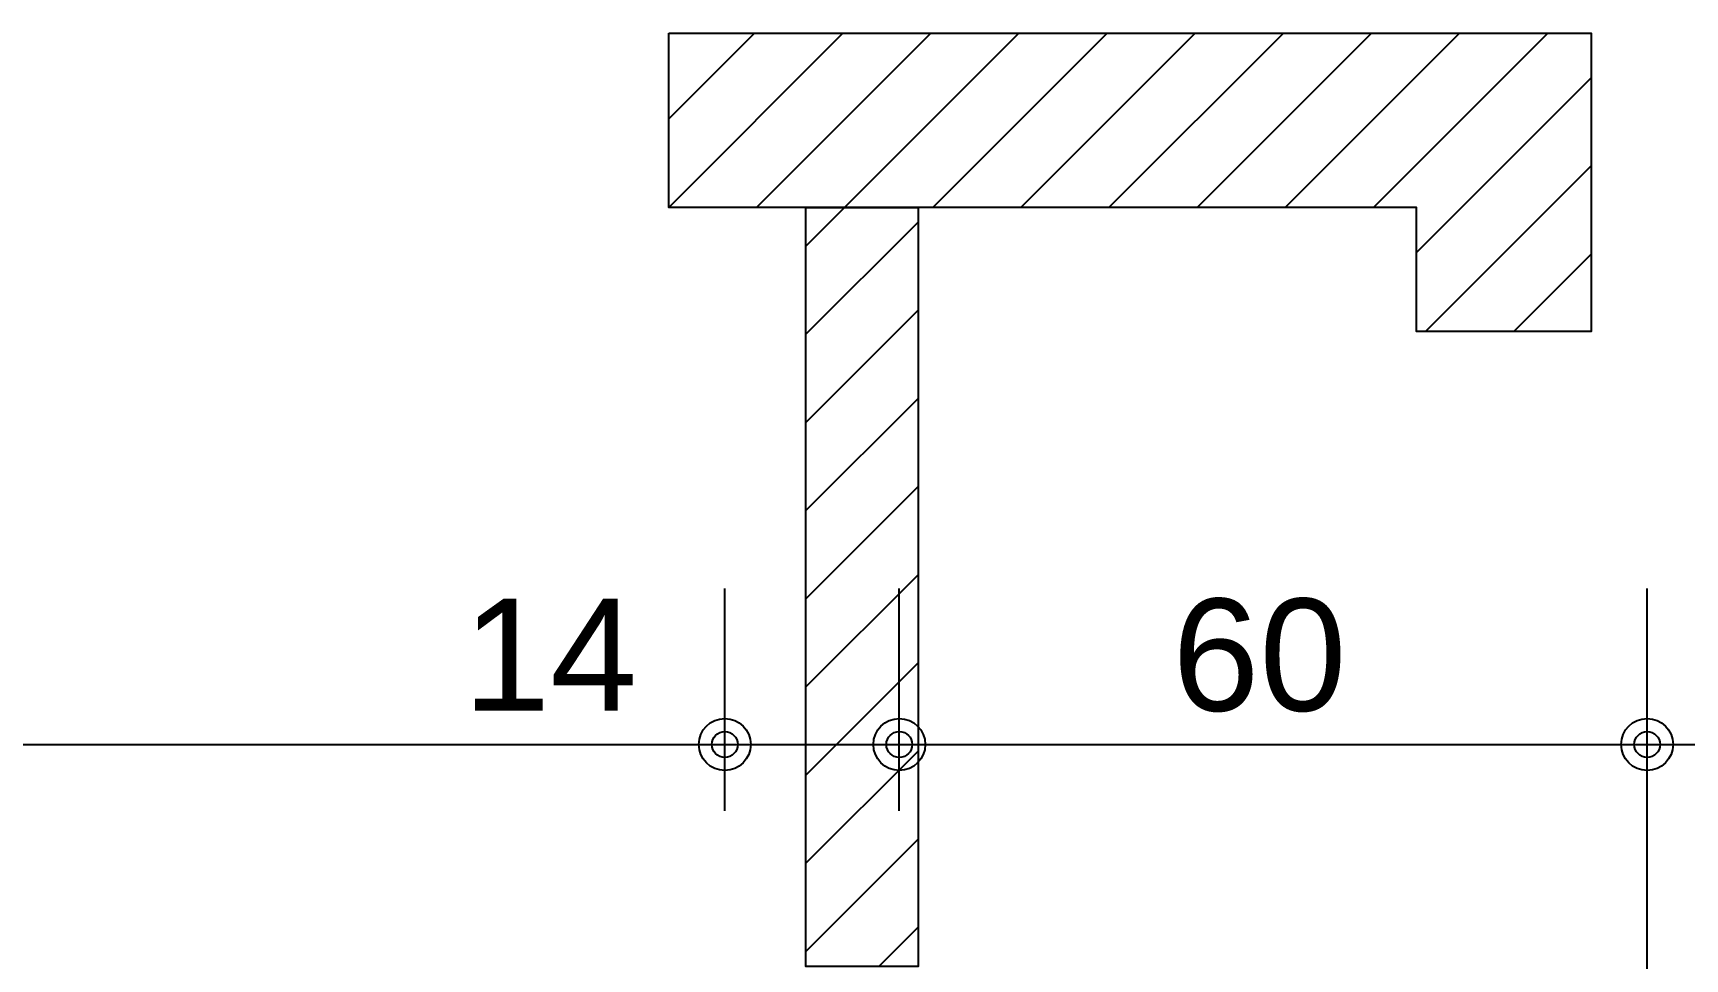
# Model space of a CAD drawing. Extents: x 0 to 119, y 0 to 84.
# Drawn here: x 30.22 to 32.871, y 51.813 to 53.298 of the extents above; entities that cross this region are included whole.
import ezdxf

# ---------------------------------------------------------------- set-up
doc = ezdxf.new("R2010")
doc.units = 0
doc.header["$MEASUREMENT"] = 0
doc.layers.add('29', color=9, linetype='CONTINUOUS')
doc.layers.add('35', color=255, linetype='CONTINUOUS')
doc.styles.add('TQS_ARIAL', font='arial.ttf')

msp = doc.modelspace()

# ---------------------------------------------------------------- linework, layer by layer
at = {"layer": '29', "color": 9, "linetype": 'Continuous'}
for p, q in [((31.240292, 53.018485), (31.519392, 53.298281)), ((31.240292, 53.160602), (31.377971, 53.298281)), ((31.381018, 53.018485), (31.660813, 53.298281)), ((31.522439, 53.018485), (31.802235, 53.298281)), ((31.663861, 53.018485), (31.943656, 53.298281)), ((31.805282, 53.018485), (32.085077, 53.298281)), ((31.946703, 53.018485), (32.226499, 53.298281)), ((32.088125, 53.018485), (32.36792, 53.298281)), ((32.229546, 53.018485), (32.509341, 53.298281)), ((32.370967, 53.018485), (32.650763, 53.298281)), ((32.440292, 52.946389), (32.720292, 53.226389)), ((32.454718, 52.819394), (32.720292, 53.084968)), ((31.460292, 52.956338), (31.522439, 53.018485)), ((31.460292, 52.814917), (31.640292, 52.994917)), ((32.59614, 52.819394), (32.720292, 52.943546)), ((31.460292, 52.673496), (31.640292, 52.853496)), ((31.460292, 52.532074), (31.640292, 52.712074)), ((31.460292, 52.390653), (31.640292, 52.570653)), ((31.460292, 52.249232), (31.640292, 52.429232)), ((31.460292, 52.10781), (31.640292, 52.28781)), ((31.460292, 51.966389), (31.640292, 52.146389)), ((31.460292, 51.824968), (31.640292, 52.004968)), ((31.577296, 51.80055), (31.640292, 51.863546))]:
    msp.add_line(p, q, dxfattribs=at)
for points in [[(31.240292, 53.298281), (32.720292, 53.298281), (32.720292, 52.819394), (32.440292, 52.819394), (32.440292, 53.018485), (31.240292, 53.018485), (31.240292, 53.298281)], [(31.460292, 53.018485), (31.640292, 53.018485), (31.640292, 51.80055), (31.460292, 51.80055), (31.460292, 53.018485)]]:
    msp.add_lwpolyline(points, dxfattribs=at)
at = {"layer": '35', "color": 255, "linetype": 'Continuous'}
for p, q in [((31.33025, 52.05055), (31.33025, 52.406852)), ((31.33025, 52.05055), (31.33025, 52.406852)), ((31.61025, 52.05055), (31.61025, 52.406852)), ((31.61025, 52.05055), (31.61025, 52.406852)), ((32.81025, 50.75055), (32.81025, 52.406852)), ((32.81025, 50.75055), (32.81025, 52.406852)), ((25.61025, 52.156852), (31.33025, 52.156852)), ((31.33025, 52.156852), (31.61025, 52.156852)), ((31.61025, 52.156852), (32.81025, 52.156852)), ((32.81025, 52.156852), (34.630294, 52.156852))]:
    msp.add_line(p, q, dxfattribs=at)
for centre, radius in [((31.33025, 52.156852), 0.041625), ((31.33025, 52.156852), 0.041625), ((31.61025, 52.156852), 0.041625), ((31.61025, 52.156852), 0.041625), ((32.81025, 52.156852), 0.041625), ((32.81025, 52.156852), 0.041625), ((31.33025, 52.156852), 0.02075), ((31.33025, 52.156852), 0.02075), ((31.61025, 52.156852), 0.02075), ((31.61025, 52.156852), 0.02075), ((32.81025, 52.156852), 0.02075), ((32.81025, 52.156852), 0.02075)]:
    msp.add_circle(centre, radius, dxfattribs=at)

# ---------------------------------------------------------------- texts
at = {"layer": '35', "color": 255, "linetype": 'Continuous', "style": 'TQS_ARIAL'}
for s, p in [('14', (30.91025, 52.210852)), ('60', (32.04825, 52.210852))]:
    msp.add_text(s, height=0.18, dxfattribs=at).set_placement(p)

doc.saveas('drawing.dxf')
